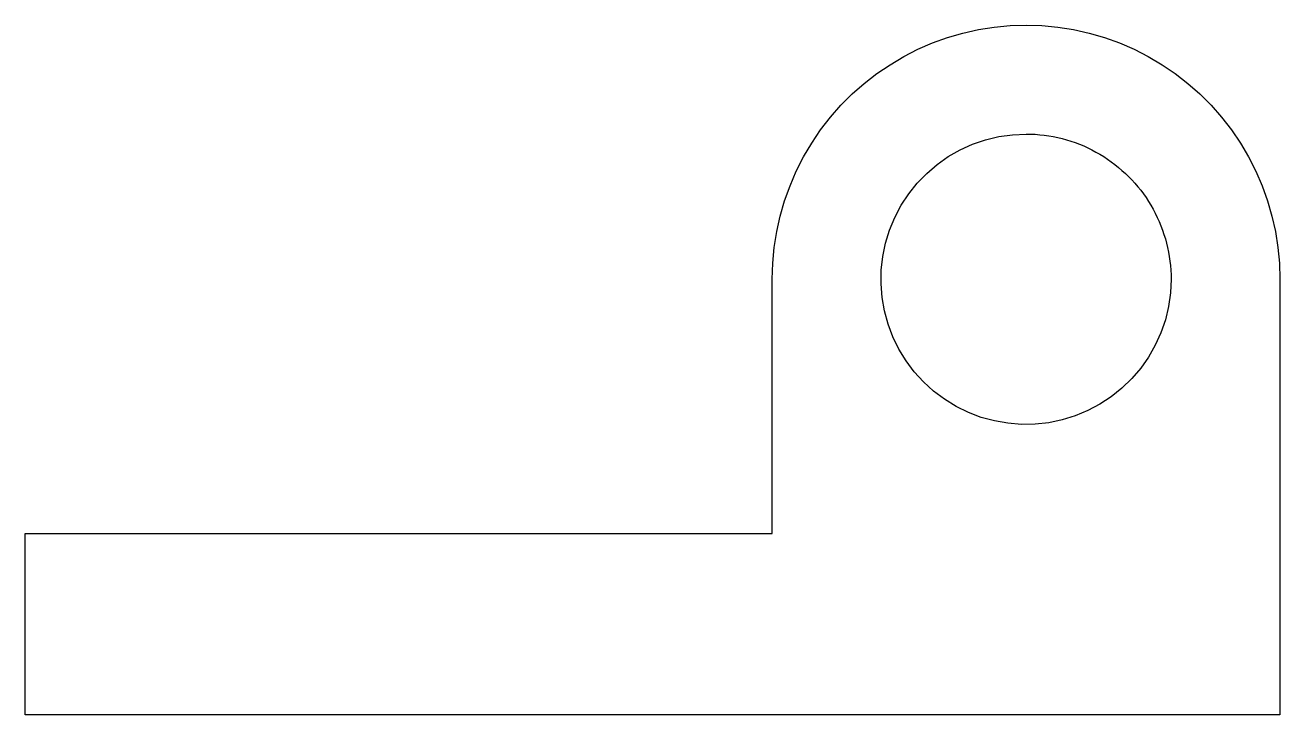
# Model space of a CAD drawing. Header units: metres. Extents: x -29.8 to 4.8, y 0 to 19.
import ezdxf

# ---------------------------------------------------------------- set-up
doc = ezdxf.new("R2010")
doc.units = ezdxf.units.M

msp = doc.modelspace()

# ---------------------------------------------------------------- linework, layer by layer
for points in [[(-9.2, 12), (-9.186, 12.44), (-9.145, 12.877), (-9.076, 13.312), (-8.98, 13.741), (-8.857, 14.163), (-8.708, 14.577), (-8.534, 14.98), (-8.334, 15.372), (-8.11, 15.751), (-7.863, 16.114), (-7.594, 16.462), (-7.303, 16.792), (-6.992, 17.103), (-6.662, 17.394), (-6.314, 17.663), (-5.951, 17.91), (-5.572, 18.134), (-5.18, 18.334), (-4.777, 18.508), (-4.363, 18.657), (-3.941, 18.78), (-3.512, 18.876), (-3.077, 18.945), (-2.64, 18.986), (-2.2, 19), (-1.76, 18.986), (-1.323, 18.945), (-0.888, 18.876), (-0.459, 18.78), (-0.037, 18.657), (0.377, 18.508), (0.78, 18.334), (1.172, 18.134), (1.551, 17.91), (1.914, 17.663), (2.262, 17.394), (2.592, 17.103), (2.903, 16.792), (3.194, 16.462), (3.463, 16.114), (3.71, 15.751), (3.934, 15.372), (4.134, 14.98), (4.308, 14.577), (4.457, 14.163), (4.58, 13.741), (4.676, 13.312), (4.745, 12.877), (4.786, 12.44), (4.8, 12)], [(1.8, 12), (1.782, 11.624), (1.729, 11.25), (1.641, 10.884), (1.519, 10.528), (1.364, 10.184), (1.177, 9.857), (0.961, 9.548), (0.716, 9.262), (0.445, 9), (0.151, 8.764), (-0.164, 8.557), (-0.497, 8.381), (-0.845, 8.236), (-1.205, 8.126), (-1.574, 8.049), (-1.949, 8.008), (-2.326, 8.002), (-2.701, 8.032), (-3.073, 8.096), (-3.436, 8.196), (-3.789, 8.329), (-4.127, 8.495), (-4.448, 8.692), (-4.75, 8.918), (-5.028, 9.172), (-5.282, 9.45), (-5.508, 9.752), (-5.705, 10.073), (-5.871, 10.411), (-6.004, 10.764), (-6.104, 11.127), (-6.168, 11.499), (-6.198, 11.874), (-6.192, 12.251), (-6.151, 12.626), (-6.074, 12.995), (-5.964, 13.355), (-5.819, 13.703), (-5.643, 14.036), (-5.436, 14.351), (-5.2, 14.645), (-4.938, 14.916), (-4.652, 15.161), (-4.343, 15.377), (-4.016, 15.564), (-3.672, 15.719), (-3.316, 15.841), (-2.95, 15.929), (-2.576, 15.982), (-2.2, 16)], [(-2.2, 16), (-2.074, 15.998), (-1.949, 15.992), (-1.824, 15.982), (-1.699, 15.968), (-1.574, 15.951), (-1.45, 15.929), (-1.327, 15.904), (-1.205, 15.874), (-1.084, 15.841), (-0.964, 15.804), (-0.845, 15.764), (-0.728, 15.719), (-0.611, 15.671), (-0.497, 15.619), (-0.384, 15.564), (-0.273, 15.505), (-0.164, 15.443), (-0.057, 15.377), (0.048, 15.308), (0.151, 15.236), (0.252, 15.161), (0.35, 15.082), (0.445, 15), (0.538, 14.916), (0.628, 14.828), (0.716, 14.738), (0.8, 14.645), (0.882, 14.55), (0.961, 14.452), (1.036, 14.351), (1.108, 14.248), (1.177, 14.143), (1.243, 14.036), (1.305, 13.927), (1.364, 13.816), (1.419, 13.703), (1.471, 13.589), (1.519, 13.472), (1.564, 13.355), (1.604, 13.236), (1.641, 13.116), (1.674, 12.995), (1.704, 12.873), (1.729, 12.75), (1.751, 12.626), (1.768, 12.501), (1.782, 12.376), (1.792, 12.251), (1.798, 12.126), (1.8, 12)], [(-9.2, 5), (-9.2, 5.14), (-9.2, 5.28), (-9.2, 5.42), (-9.2, 5.56), (-9.2, 5.7), (-9.2, 5.84), (-9.2, 5.98), (-9.2, 6.12), (-9.2, 6.26), (-9.2, 6.4), (-9.2, 6.54), (-9.2, 6.68), (-9.2, 6.82), (-9.2, 6.96), (-9.2, 7.1), (-9.2, 7.24), (-9.2, 7.38), (-9.2, 7.52), (-9.2, 7.66), (-9.2, 7.8), (-9.2, 7.94), (-9.2, 8.08), (-9.2, 8.22), (-9.2, 8.36), (-9.2, 8.5), (-9.2, 8.64), (-9.2, 8.78), (-9.2, 8.92), (-9.2, 9.06), (-9.2, 9.2), (-9.2, 9.34), (-9.2, 9.48), (-9.2, 9.62), (-9.2, 9.76), (-9.2, 9.9), (-9.2, 10.04), (-9.2, 10.18), (-9.2, 10.32), (-9.2, 10.46), (-9.2, 10.6), (-9.2, 10.74), (-9.2, 10.88), (-9.2, 11.02), (-9.2, 11.16), (-9.2, 11.3), (-9.2, 11.44), (-9.2, 11.58), (-9.2, 11.72), (-9.2, 11.86), (-9.2, 12)], [(-9.2, 5), (-9.2, 5.14), (-9.2, 5.28), (-9.2, 5.42), (-9.2, 5.56), (-9.2, 5.7), (-9.2, 5.84), (-9.2, 5.98), (-9.2, 6.12), (-9.2, 6.26), (-9.2, 6.4), (-9.2, 6.54), (-9.2, 6.68), (-9.2, 6.82), (-9.2, 6.96), (-9.2, 7.1), (-9.2, 7.24), (-9.2, 7.38), (-9.2, 7.52), (-9.2, 7.66), (-9.2, 7.8), (-9.2, 7.94), (-9.2, 8.08), (-9.2, 8.22), (-9.2, 8.36), (-9.2, 8.5), (-9.2, 8.64), (-9.2, 8.78), (-9.2, 8.92), (-9.2, 9.06), (-9.2, 9.2), (-9.2, 9.34), (-9.2, 9.48), (-9.2, 9.62), (-9.2, 9.76), (-9.2, 9.9), (-9.2, 10.04), (-9.2, 10.18), (-9.2, 10.32), (-9.2, 10.46), (-9.2, 10.6), (-9.2, 10.74), (-9.2, 10.88), (-9.2, 11.02), (-9.2, 11.16), (-9.2, 11.3), (-9.2, 11.44), (-9.2, 11.58), (-9.2, 11.72), (-9.2, 11.86), (-9.2, 12)], [(4.8, 12), (4.8, 11.76), (4.8, 11.52), (4.8, 11.28), (4.8, 11.04), (4.8, 10.8), (4.8, 10.56), (4.8, 10.32), (4.8, 10.08), (4.8, 9.84), (4.8, 9.6), (4.8, 9.36), (4.8, 9.12), (4.8, 8.88), (4.8, 8.64), (4.8, 8.4), (4.8, 8.16), (4.8, 7.92), (4.8, 7.68), (4.8, 7.44), (4.8, 7.2), (4.8, 6.96), (4.8, 6.72), (4.8, 6.48), (4.8, 6.24), (4.8, 6), (4.8, 5.76), (4.8, 5.52), (4.8, 5.28), (4.8, 5.04), (4.8, 4.8), (4.8, 4.56), (4.8, 4.32), (4.8, 4.08), (4.8, 3.84), (4.8, 3.6), (4.8, 3.36), (4.8, 3.12), (4.8, 2.88), (4.8, 2.64), (4.8, 2.4), (4.8, 2.16), (4.8, 1.92), (4.8, 1.68), (4.8, 1.44), (4.8, 1.2), (4.8, 0.96), (4.8, 0.72), (4.8, 0.48), (4.8, 0.24), (4.8, 0)], [(-29.8, 0), (-29.8, 0.1), (-29.8, 0.2), (-29.8, 0.3), (-29.8, 0.4), (-29.8, 0.5), (-29.8, 0.6), (-29.8, 0.7), (-29.8, 0.8), (-29.8, 0.9), (-29.8, 1), (-29.8, 1.1), (-29.8, 1.2), (-29.8, 1.3), (-29.8, 1.4), (-29.8, 1.5), (-29.8, 1.6), (-29.8, 1.7), (-29.8, 1.8), (-29.8, 1.9), (-29.8, 2), (-29.8, 2.1), (-29.8, 2.2), (-29.8, 2.3), (-29.8, 2.4), (-29.8, 2.5), (-29.8, 2.6), (-29.8, 2.7), (-29.8, 2.8), (-29.8, 2.9), (-29.8, 3), (-29.8, 3.1), (-29.8, 3.2), (-29.8, 3.3), (-29.8, 3.4), (-29.8, 3.5), (-29.8, 3.6), (-29.8, 3.7), (-29.8, 3.8), (-29.8, 3.9), (-29.8, 4), (-29.8, 4.1), (-29.8, 4.2), (-29.8, 4.3), (-29.8, 4.4), (-29.8, 4.5), (-29.8, 4.6), (-29.8, 4.7), (-29.8, 4.8), (-29.8, 4.9), (-29.8, 5)], [(-29.8, 5), (-29.388, 5), (-28.976, 5), (-28.564, 5), (-28.152, 5), (-27.74, 5), (-27.328, 5), (-26.916, 5), (-26.504, 5), (-26.092, 5), (-25.68, 5), (-25.268, 5), (-24.856, 5), (-24.444, 5), (-24.032, 5), (-23.62, 5), (-23.208, 5), (-22.796, 5), (-22.384, 5), (-21.972, 5), (-21.56, 5), (-21.148, 5), (-20.736, 5), (-20.324, 5), (-19.912, 5), (-19.5, 5), (-19.088, 5), (-18.676, 5), (-18.264, 5), (-17.852, 5), (-17.44, 5), (-17.028, 5), (-16.616, 5), (-16.204, 5), (-15.792, 5), (-15.38, 5), (-14.968, 5), (-14.556, 5), (-14.144, 5), (-13.732, 5), (-13.32, 5), (-12.908, 5), (-12.496, 5), (-12.084, 5), (-11.672, 5), (-11.26, 5), (-10.848, 5), (-10.436, 5), (-10.024, 5), (-9.612, 5), (-9.2, 5)], [(-20, 5), (-19.784, 5), (-19.568, 5), (-19.352, 5), (-19.136, 5), (-18.92, 5), (-18.704, 5), (-18.488, 5), (-18.272, 5), (-18.056, 5), (-17.84, 5), (-17.624, 5), (-17.408, 5), (-17.192, 5), (-16.976, 5), (-16.76, 5), (-16.544, 5), (-16.328, 5), (-16.112, 5), (-15.896, 5), (-15.68, 5), (-15.464, 5), (-15.248, 5), (-15.032, 5), (-14.816, 5), (-14.6, 5), (-14.384, 5), (-14.168, 5), (-13.952, 5), (-13.736, 5), (-13.52, 5), (-13.304, 5), (-13.088, 5), (-12.872, 5), (-12.656, 5), (-12.44, 5), (-12.224, 5), (-12.008, 5), (-11.792, 5), (-11.576, 5), (-11.36, 5), (-11.144, 5), (-10.928, 5), (-10.712, 5), (-10.496, 5), (-10.28, 5), (-10.064, 5), (-9.848, 5), (-9.632, 5), (-9.416, 5), (-9.2, 5)], [(4.8, 0), (4.108, 0), (3.416, 0), (2.724, 0), (2.032, 0), (1.34, 0), (0.648, 0), (-0.044, 0), (-0.736, 0), (-1.428, 0), (-2.12, 0), (-2.812, 0), (-3.504, 0), (-4.196, 0), (-4.888, 0), (-5.58, 0), (-6.272, 0), (-6.964, 0), (-7.656, 0), (-8.348, 0), (-9.04, 0), (-9.732, 0), (-10.424, 0), (-11.116, 0), (-11.808, 0), (-12.5, 0), (-13.192, 0), (-13.884, 0), (-14.576, 0), (-15.268, 0), (-15.96, 0), (-16.652, 0), (-17.344, 0), (-18.036, 0), (-18.728, 0), (-19.42, 0), (-20.112, 0), (-20.804, 0), (-21.496, 0), (-22.188, 0), (-22.88, 0), (-23.572, 0), (-24.264, 0), (-24.956, 0), (-25.648, 0), (-26.34, 0), (-27.032, 0), (-27.724, 0), (-28.416, 0), (-29.108, 0), (-29.8, 0)]]:
    msp.add_lwpolyline(points)

doc.saveas('drawing.dxf')
